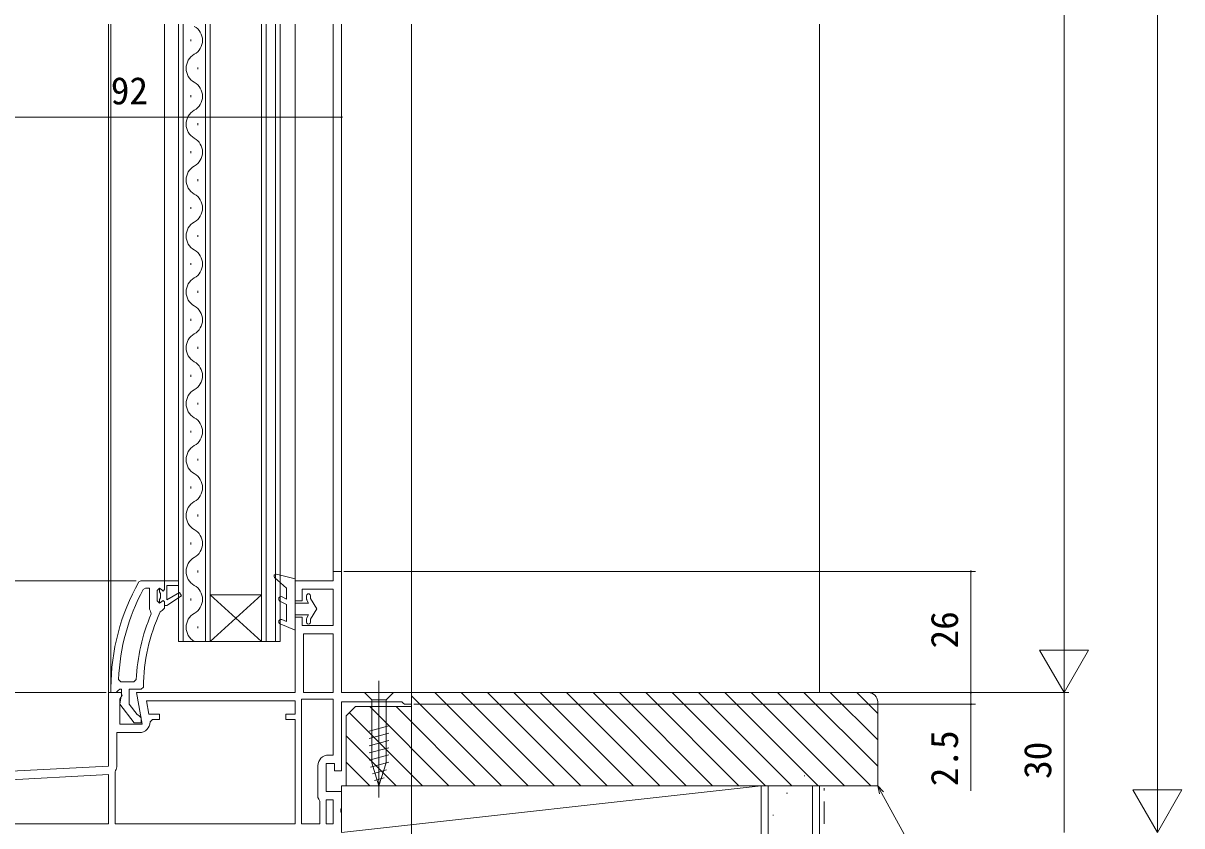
# Model space of a CAD drawing. Units: millimetres, scale not verified. Extents: x -1188 to -198, y -840 to 760.
# Drawn here: x -1046.7 to -798.1, y -11.8 to 160.5 of the extents above; entities that cross this region are included whole.
import ezdxf
from ezdxf.enums import TextEntityAlignment as Align

# ---------------------------------------------------------------- set-up
doc = ezdxf.new("R2010")
doc.units = ezdxf.units.MM
doc.header["$LTSCALE"] = 4
doc.linetypes.add('CHAIN2', pattern=[12, 9, -1, 1, -1])
doc.linetypes.add('DASHED1', pattern=[1.8, 1.2, -0.6])
for name, color, linetype, lineweight in [('0-3_YKK_11', 7, 'Continuous', 9), ('0-4_YKK_12', 2, 'Continuous', 9), ('0-5_YSS_K', 3, 'Continuous', 9), ('0-6_YKK_13', 4, 'Continuous', 9), ('0-7_YKK_D', 6, 'Continuous', 9)]:
    doc.layers.add(name, color=color, linetype=linetype, lineweight=lineweight)
doc.styles.add('ＭＳ ゴシック', font='')
doc.styles.get('ＭＳ ゴシック').set_extended_font_data('MS Gothic')

msp = doc.modelspace()

# ---------------------------------------------------------------- linework, layer by layer
at = {"layer": '0-3_YKK_11'}
for p, q in [((-980.142, 42.826), (-980.142, 40.826)), ((-978.342, 42.826), (-980.142, 42.826)), ((-978.342, 16.826), (-978.342, 42.826)), ((-1021.389, 40.826), (-1021.824, 40.573)), ((-1016.342, 40.826), (-1021.389, 40.826)), ((-1016.342, 40.826), (-1013.342, 40.826)), ((-1016.342, 38.926), (-1016.342, 40.826)), ((-1015.842, 39.826), (-1013.342, 39.826)), ((-1015.842, 36.726), (-1015.842, 39.826)), ((-1015.842, 39.826), (-1015.842, 36.726)), ((-1013.342, 39.826), (-1015.842, 39.826)), ((-1013.342, 39.826), (-1013.342, 40.826)), ((-1013.342, 40.826), (-1013.342, 39.826)), ((-988.342, 40.826), (-988.342, 36.526)), ((-980.142, 40.826), (-988.342, 40.826)), ((-1020.448, 39.226), (-1020.887, 38.964)), ((-1019.542, 39.226), (-1020.448, 39.226)), ((-1019.542, 34.714), (-1019.542, 39.226)), ((-1019.542, 34.714), (-1019.542, 39.226)), ((-1017.442, 39.226), (-1017.942, 38.726)), ((-1017.942, 38.726), (-1017.942, 36.526)), ((-1017.442, 38.42), (-1017.442, 39.226)), ((-1017.442, 39.226), (-1016.932, 38.851)), ((-1017.442, 38.42), (-1017.442, 39.226)), ((-1017.179, 38.122), (-1017.442, 38.42)), ((-1017.179, 38.122), (-1017.442, 38.42)), ((-1017.179, 37.13), (-1017.179, 38.122)), ((-1017.179, 37.13), (-1017.179, 38.122)), ((-1016.932, 38.851), (-1016.642, 38.626)), ((-1016.642, 38.626), (-1016.342, 38.926)), ((-1013.131, 38.291), (-1015.842, 36.726)), ((-1015.842, 36.726), (-1013.131, 38.291)), ((-1015.842, 35.526), (-1012.71, 37.612)), ((-1012.71, 37.612), (-1015.842, 35.526)), ((-1012.71, 37.612), (-1013.131, 38.291)), ((-1013.131, 38.291), (-1012.71, 37.612)), ((-986.842, 39.026), (-980.142, 39.026)), ((-986.842, 36.526), (-986.842, 39.026)), ((-980.142, 39.026), (-980.142, 31.226)), ((-1017.942, 36.526), (-1017.442, 36.026)), ((-1017.442, 36.832), (-1017.179, 37.13)), ((-1017.442, 36.832), (-1017.179, 37.13)), ((-1017.442, 36.026), (-1017.442, 36.832)), ((-1017.442, 36.026), (-1017.442, 36.832)), ((-1017.442, 36.026), (-1017.442, 36.832)), ((-1017.442, 36.026), (-1017.442, 36.832)), ((-1017.417, 36.026), (-1017.442, 36.026)), ((-1016.932, 36.401), (-1017.417, 36.026)), ((-1016.642, 36.626), (-1016.932, 36.401)), ((-1016.828, 34.426), (-1016.342, 34.926)), ((-1016.342, 36.326), (-1016.642, 36.626)), ((-1016.342, 35.526), (-1016.342, 36.326)), ((-1016.342, 35.526), (-1015.842, 35.526)), ((-1016.342, 34.926), (-1016.342, 35.526)), ((-1015.842, 35.526), (-1016.342, 35.526)), ((-988.342, 36.526), (-986.842, 36.526)), ((-1019.35, 34.32), (-1019.542, 34.714)), ((-1019.197, 33.73), (-1019.35, 34.32)), ((-1017.268, 34.135), (-1016.828, 34.426)), ((-988.342, 33.026), (-988.342, 16.826)), ((-986.842, 33.026), (-988.342, 33.026)), ((-986.842, 31.226), (-986.842, 33.026)), ((-980.142, 31.226), (-986.842, 31.226)), ((-986.542, 29.426), (-986.542, 16.826)), ((-980.142, 29.426), (-986.542, 29.426)), ((-980.142, 16.826), (-980.142, 29.426)), ((-980.142, 16.826), (-980.142, 29.426)), ((-1027.842, 17.826), (-1027.842, 16.826)), ((-1026.246, 17.263), (-1025.948, 17.526)), ((-1026.205, 19.646), (-1025.705, 19.126)), ((-1025.948, 17.526), (-1025.542, 17.526)), ((-1025.705, 19.126), (-1022.903, 19.126)), ((-1025.542, 17.526), (-1025.542, 16.126)), ((-1023.942, 17.526), (-1021.341, 17.526)), ((-1023.942, 14.365), (-1023.942, 17.526)), ((-1022.903, 19.126), (-1022.403, 19.604)), ((-1021.341, 17.526), (-1020.841, 18.023)), ((-1028.342, 16.826), (-1028.342, 1.027)), ((-1025.719, 16.826), (-1028.342, 16.826)), ((-1027.842, 16.826), (-1026.742, 16.826)), ((-1026.742, 16.826), (-1026.246, 17.263)), ((-1025.942, 15.382), (-1025.4, 16.25)), ((-1025.942, 10.026), (-1025.942, 15.382)), ((-1025.742, 15.726), (-1025.929, 14.309)), ((-1025.542, 16.126), (-1025.742, 15.726)), ((-1025.4, 16.25), (-1025.719, 16.826)), ((-1022.334, 16.826), (-1021.135, 10.026)), ((-988.342, 16.826), (-1022.334, 16.826)), ((-1020.189, 15.026), (-1019.695, 12.226)), ((-988.342, 15.026), (-1020.189, 15.026)), ((-988.342, 12.226), (-988.342, 15.026)), ((-986.942, -11.374), (-986.942, 15.426)), ((-986.942, 15.426), (-980.142, 15.426)), ((-986.942, -11.374), (-986.942, 15.426)), ((-986.542, 16.826), (-980.142, 16.826)), ((-980.142, 15.426), (-980.142, 3.428)), ((-963.342, 16.826), (-978.342, 16.826)), ((-963.342, 14.326), (-963.342, 16.826)), ((-1025.929, 14.309), (-1022.817, 10.326)), ((-1022.187, 12.118), (-1023.942, 14.365)), ((-978.342, 14.826), (-965.434, 14.826)), ((-978.342, 0.028), (-978.342, 14.826)), ((-965.434, 14.826), (-965.138, 14.576)), ((-965.138, 14.576), (-964.842, 14.326)), ((-964.842, 14.326), (-963.342, 14.326)), ((-1021.135, 10.026), (-1025.942, 10.026)), ((-1022.817, 10.326), (-1021.342, 10.326)), ((-1021.817, 11.926), (-1022.187, 12.118)), ((-1021.342, 11.427), (-1021.817, 11.926)), ((-1021.342, 10.326), (-1021.342, 11.427)), ((-1019.695, 12.226), (-1017.431, 12.226)), ((-1018.931, 11.026), (-1019.431, 10.526)), ((-1017.431, 11.026), (-1018.931, 11.026)), ((-1017.431, 12.226), (-1017.431, 11.026)), ((-990.342, 12.226), (-988.342, 12.226)), ((-990.342, 11.026), (-990.342, 12.226)), ((-988.342, 11.026), (-990.342, 11.026)), ((-988.342, -11.374), (-988.342, 11.026)), ((-1026.542, 8.226), (-1026.542, 1.228)), ((-1021.731, 8.226), (-1026.542, 8.226)), ((-980.142, 3.428), (-981.142, 3.428)), ((-1028.342, 1.027), (-1070.342, -1.174)), ((-1026.868, 0.075), (-1026.942, -0.186)), ((-983.442, 1.128), (-983.442, -5.672)), ((-981.642, 1.628), (-979.842, 1.628)), ((-981.642, -4.372), (-981.642, 1.628)), ((-979.842, 1.628), (-979.842, 0.028)), ((-979.842, 0.028), (-978.342, 0.028)), ((-1028.342, -0.775), (-1068.542, -2.882)), ((-1028.342, -0.775), (-1068.542, -2.882)), ((-1028.342, -11.374), (-1028.342, -0.775)), ((-1026.942, -0.186), (-1026.942, -11.374)), ((-978.342, -4.372), (-981.642, -4.372)), ((-978.342, -7.848), (-978.342, -4.372)), ((-983.442, -5.672), (-983.242, -6.072)), ((-983.242, -6.072), (-983.042, -6.472)), ((-983.042, -6.472), (-983.042, -11.374)), ((-981.642, -6.172), (-981.642, -11.372)), ((-980.142, -6.172), (-981.642, -6.172)), ((-980.142, -11.372), (-980.142, -6.172)), ((-980.142, -11.372), (-980.142, -6.172)), ((-978.529, -8.238), (-978.342, -7.848)), ((-978.529, -8.707), (-978.529, -8.238)), ((-978.342, -9.097), (-978.529, -8.707)), ((-978.342, -13.174), (-978.342, -9.097)), ((-1068.542, -11.374), (-1028.342, -11.374)), ((-1026.942, -11.374), (-988.342, -11.374)), ((-1026.942, -11.374), (-988.342, -11.374)), ((-983.042, -11.374), (-986.942, -11.374)), ((-981.642, -11.372), (-980.142, -11.372))]:
    msp.add_line(p, q, dxfattribs=at)
msp.add_lwpolyline([(-1016.342, 40.826), (-1013.342, 40.826), (-1016.342, 40.826)], dxfattribs=at)
for centre, radius, start, end in [((-981.842, 17.826), 46, 150.36284, 180), ((-981.842, 17.826), 44.4, 151.57018, 177.65007), ((-981.842, 17.826), 40.6, 156.93796, 177.48988), ((-981.842, 17.826), 39, 155.28015, 179.70987), ((-1021.731, 10.526), 2.3, 270, 359.99998), ((-981.142, 1.128), 2.3, 90, 179.99998), ((-1028.742, 1.228), 2.2, 328.41364, 0)]:
    msp.add_arc(centre, radius, start, end, dxfattribs=at)
at = {"layer": '0-4_YKK_12'}
for p, q in [((-1028.342, 16.326), (-1028.342, 160.326)), ((-1027.842, 16.826), (-1027.842, 160.326)), ((-1016.342, 40.826), (-1016.342, 160.326)), ((-1013.342, 27.826), (-1013.342, 160.326)), ((-1012.342, 160.326), (-1012.342, 27.826)), ((-1007.542, 27.826), (-1007.542, 160.326)), ((-1006.542, 160.326), (-1006.542, 27.826)), ((-995.542, 27.826), (-995.542, 160.326)), ((-994.542, 160.326), (-994.542, 27.826)), ((-992.542, 27.826), (-992.542, 160.326)), ((-991.542, 160.326), (-991.542, 27.826)), ((-988.342, 40.326), (-988.342, 160.326)), ((-980.142, 42.326), (-980.142, 160.326)), ((-978.342, 41.326), (-978.342, 160.326)), ((-963.342, 16.326), (-963.342, 160.326)), ((-1010.702, 156.626), (-1010.702, 157.026)), ((-1009.182, 150.626), (-1009.182, 151.026)), ((-1010.702, 144.626), (-1010.702, 145.026)), ((-1009.182, 138.626), (-1009.182, 139.026)), ((-1010.702, 132.626), (-1010.702, 133.026)), ((-1009.182, 126.626), (-1009.182, 127.026)), ((-1010.702, 120.626), (-1010.702, 121.026)), ((-1009.182, 114.626), (-1009.182, 115.026)), ((-1010.702, 108.626), (-1010.702, 109.026)), ((-1009.182, 102.626), (-1009.182, 103.026)), ((-1010.702, 96.626), (-1010.702, 97.026)), ((-1009.182, 90.626), (-1009.182, 91.026)), ((-1010.702, 84.626), (-1010.702, 85.026)), ((-1009.182, 78.626), (-1009.182, 79.026)), ((-1010.702, 72.626), (-1010.702, 73.026)), ((-1009.182, 66.626), (-1009.182, 67.026)), ((-1010.702, 60.626), (-1010.702, 61.026)), ((-1009.182, 54.626), (-1009.182, 55.026)), ((-1010.702, 48.626), (-1010.702, 49.026)), ((-1009.182, 42.626), (-1009.182, 43.026)), ((-995.542, 27.826), (-1006.542, 37.826)), ((-1006.542, 27.826), (-995.542, 37.826)), ((-1006.542, 37.826), (-995.542, 37.826)), ((-1010.702, 36.626), (-1010.702, 37.026)), ((-1009.182, 30.626), (-1009.182, 31.026)), ((-1006.542, 27.826), (-1013.342, 27.826)), ((-1006.542, 27.826), (-995.542, 27.826)), ((-991.542, 27.826), (-995.542, 27.826)), ((-1028.342, -1.977), (-1028.342, -1.3))]:
    msp.add_line(p, q, dxfattribs=at)
for centre, start, end in [((-1011.619, 156.826), 299.20253, 60.79745), ((-1008.265, 150.826), 119.20253, 240.79745), ((-1011.619, 144.826), 299.20253, 60.79745), ((-1008.265, 138.826), 119.20253, 240.79745), ((-1011.619, 132.826), 299.20253, 60.79745), ((-1008.265, 126.826), 119.20253, 240.79745), ((-1011.619, 120.826), 299.20253, 60.79745), ((-1008.265, 114.826), 119.20253, 240.79745), ((-1011.619, 108.826), 299.20253, 60.79745), ((-1008.265, 102.826), 119.20253, 240.79745), ((-1011.619, 96.826), 299.20253, 60.79745), ((-1008.265, 90.826), 119.20253, 240.79745), ((-1011.619, 84.826), 299.20253, 60.79745), ((-1008.265, 78.826), 119.20253, 240.79745), ((-1011.619, 72.826), 299.20253, 60.79745), ((-1008.265, 66.826), 119.20253, 240.79745), ((-1011.619, 60.826), 299.20253, 60.79745), ((-1008.265, 54.826), 119.20253, 240.79745), ((-1011.619, 48.826), 299.20253, 60.79745), ((-1008.265, 42.826), 119.20253, 240.79745), ((-1011.619, 36.826), 299.20253, 60.79745), ((-1008.265, 30.826), 119.20253, 240.79745)]:
    msp.add_arc(centre, 3.437, start, end, dxfattribs=at)
at = {"layer": '0-5_YSS_K'}
for p, q in [((-875.842, 160.326), (-875.842, 16.826)), ((-963.342, 16.826), (-963.342, 13.826)), ((-865.342, 16.826), (-963.342, 16.826)), ((-963.342, 16.158), (-944.01, -3.174)), ((-958.353, 16.826), (-938.353, -3.174)), ((-952.696, 16.826), (-932.696, -3.174)), ((-947.039, 16.826), (-927.04, -3.174)), ((-941.383, 16.826), (-921.383, -3.174)), ((-935.726, 16.826), (-915.726, -3.174)), ((-930.069, 16.826), (-910.069, -3.174)), ((-924.412, 16.826), (-904.412, -3.174)), ((-918.755, 16.826), (-898.755, -3.174)), ((-913.098, 16.826), (-893.098, -3.174)), ((-907.442, 16.826), (-887.441, -3.174)), ((-901.785, 16.826), (-881.785, -3.174)), ((-896.128, 16.826), (-876.128, -3.174)), ((-890.471, 16.826), (-870.471, -3.174)), ((-884.814, 16.826), (-864.814, -3.174)), ((-879.157, 16.826), (-863.342, 1.011)), ((-873.5, 16.826), (-863.342, 6.667)), ((-867.844, 16.826), (-863.342, 12.324)), ((-975.342, 13.826), (-977.342, 11.826)), ((-976.661, 12.507), (-960.981, -3.174)), ((-963.342, 13.826), (-975.342, 13.826)), ((-972.324, 13.826), (-955.324, -3.174)), ((-966.667, 13.826), (-949.667, -3.174)), ((-863.342, -3.174), (-863.342, 14.826)), ((-977.342, 11.826), (-977.342, -3.174)), ((-977.342, 7.53), (-966.637, -3.174)), ((-977.342, 1.874), (-972.294, -3.174)), ((-879.143, -1.053), (-878.943, -1.053)), ((-978.342, -13.174), (-888.342, -3.174)), ((-978.342, -3.174), (-978.342, -13.174)), ((-888.342, -3.174), (-978.342, -3.174)), ((-977.342, -3.174), (-863.342, -3.174)), ((-888.342, -13.174), (-888.342, -3.174)), ((-875.842, -3.174), (-888.342, -3.174)), ((-888.342, -148.174), (-888.342, -3.174)), ((-886.842, -3.174), (-886.842, -148.174)), ((-882.873, -4.783), (-882.673, -4.783)), ((-877.342, -3.174), (-877.342, -148.174)), ((-875.842, -148.174), (-875.842, -3.174)), ((-885.857, -9.505), (-885.657, -9.505))]:
    msp.add_line(p, q, dxfattribs=at)
at = {"layer": '0-5_YSS_K', "linetype": 'DASHED1'}
msp.add_line((-874.842, -148.174), (-874.842, -3.673), dxfattribs=at)
at = {"layer": '0-5_YSS_K'}
msp.add_arc((-865.342, 14.826), 2, 0, 89.99998, dxfattribs=at)
at = {"layer": '0-6_YKK_13'}
for p, q in [((-992.709, 41.528), (-990.142, 39.226)), ((-992.346, 42.214), (-988.342, 41.226)), ((-988.342, 41.226), (-988.342, 30.226)), ((-990.142, 36.857), (-991.108, 37.368)), ((-990.142, 36.857), (-990.142, 39.226)), ((-985.842, 37.626), (-985.842, 36.876)), ((-985.042, 36.992), (-985.042, 37.626)), ((-990.142, 35.726), (-991.576, 36.484)), ((-990.142, 32.065), (-990.142, 35.726)), ((-988.342, 36.026), (-985.413, 36.026)), ((-985.788, 36.676), (-985.413, 36.026)), ((-983.642, 34.776), (-985.042, 36.992)), ((-991.149, 32.487), (-990.142, 32.065)), ((-985.413, 33.526), (-988.342, 33.526)), ((-985.842, 32.676), (-985.842, 31.926)), ((-985.788, 32.876), (-985.413, 33.526)), ((-983.642, 34.776), (-985.042, 32.56)), ((-985.042, 31.926), (-985.042, 32.56)), ((-991.535, 31.565), (-988.342, 30.226)), ((-973.442, 16.826), (-971.892, 15.276)), ((-967.242, 16.826), (-973.442, 16.826)), ((-971.892, 15.276), (-971.892, 1.742)), ((-971.892, 15.276), (-968.792, 15.276)), ((-967.242, 16.826), (-968.792, 15.276)), ((-968.792, 15.276), (-968.792, 1.742)), ((-968.242, 9.657), (-972.442, 8.532)), ((-968.242, 8.105), (-972.442, 6.979)), ((-968.242, 6.552), (-972.442, 5.426)), ((-968.242, 4.999), (-972.442, 3.873)), ((-968.242, 3.446), (-972.442, 2.32)), ((-968.242, 1.893), (-972.183, 0.837)), ((-970.342, -3.174), (-971.892, 1.742)), ((-970.342, -3.174), (-971.892, 1.742)), ((-968.696, 0.218), (-971.732, -0.595)), ((-970.342, -3.174), (-968.792, 1.742)), ((-969.23, -1.478), (-971.28, -2.027))]:
    msp.add_line(p, q, dxfattribs=at)
at = {"layer": '0-6_YKK_13', "linetype": 'CHAIN2'}
msp.add_line((-970.342, 19.326), (-970.342, -5.674), dxfattribs=at)
at = {"layer": '0-6_YKK_13'}
for centre, radius, start, end in [((-992.442, 41.826), 0.4, 76.1348, 228.11337), ((-991.342, 36.926), 0.5, 62.13521, 242.13521), ((-985.442, 37.626), 0.4, 0, 179.9978), ((-985.442, 36.876), 0.4, 180, 209.99889), ((-991.342, 32.026), 0.5, 67.25282, 247.25282), ((-985.442, 32.676), 0.4, 149.9984, 180), ((-985.442, 31.926), 0.4, 179.9978, 0)]:
    msp.add_arc(centre, radius, start, end, dxfattribs=at)
at = {"layer": '0-7_YKK_D'}
for p, q in [((-803.342, 326.326), (-803.342, -2.674)), ((-823.342, 296.326), (-823.342, 27.326)), ((-1070.342, 140.326), (-978.342, 140.326)), ((-978.342, 121.326), (-978.342, 141.326)), ((-977.842, 42.826), (-842.342, 42.826)), ((-843.342, 16.826), (-843.342, 42.826)), ((-1022.389, 40.826), (-1091.342, 40.826)), ((-823.342, 16.826), (-823.342, 35.012)), ((-818.092, 25.919), (-828.592, 25.919)), ((-823.342, 16.826), (-828.592, 25.919)), ((-823.342, 16.826), (-818.092, 25.919)), ((-1028.842, 16.826), (-1091.342, 16.826)), ((-1028.842, 16.826), (-1091.342, 16.826)), ((-967.332, 16.826), (-822.342, 16.826)), ((-967.332, 16.826), (-822.342, 16.826)), ((-962.842, 16.826), (-842.342, 16.826)), ((-962.842, 16.826), (-842.342, 16.826)), ((-823.342, 16.826), (-823.342, -13.174)), ((-963.342, 13.826), (-963.342, -62.174)), ((-962.842, 14.326), (-842.342, 14.326)), ((-803.342, -13.174), (-803.342, 5.013)), ((-863.342, -3.174), (-862.522, -4.663)), ((-863.342, -3.174), (-862.123, -4.443)), ((-862.921, -4.883), (-863.342, -3.174)), ((-862.522, -4.663), (-829.383, -64.818)), ((-798.092, -4.081), (-808.592, -4.081)), ((-803.342, -13.174), (-808.592, -4.081)), ((-803.342, -13.174), (-798.092, -4.081))]:
    msp.add_line(p, q, dxfattribs=at)
msp.add_lwpolyline([(-843.342, -4.262), (-843.342, 14.326), (-843.342, 16.826)], dxfattribs=at)
for centre, start, end in [((-978.342, 140.326), 0, 180), ((-978.342, 140.326), 180, 0), ((-843.342, 42.826), 90, 270), ((-843.342, 42.826), 270, 90), ((-843.342, 16.826), 90, 270), ((-843.342, 16.826), 90, 270), ((-843.342, 16.826), 270, 90), ((-843.342, 16.826), 270, 90), ((-843.342, 14.326), 90, 270), ((-843.342, 14.326), 270, 90)]:
    msp.add_arc(centre, 0.106, start, end, dxfattribs=at)

# ---------------------------------------------------------------- texts
at = {"layer": '0-7_YKK_D', "color": 4, "style": 'ＭＳ ゴシック'}
msp.add_text('92', height=5.865, dxfattribs=at).set_placement((-1027.862, 141.326), align=Align.BOTTOM_LEFT)
for s, p in [('26', (-844.342, 26.306)), ('2.5', (-844.342, -3.262)), ('30', (-824.342, -1.694))]:
    msp.add_text(s, height=5.865, rotation=90, dxfattribs=at).set_placement(p, align=Align.BOTTOM_LEFT)

doc.saveas('drawing.dxf')
